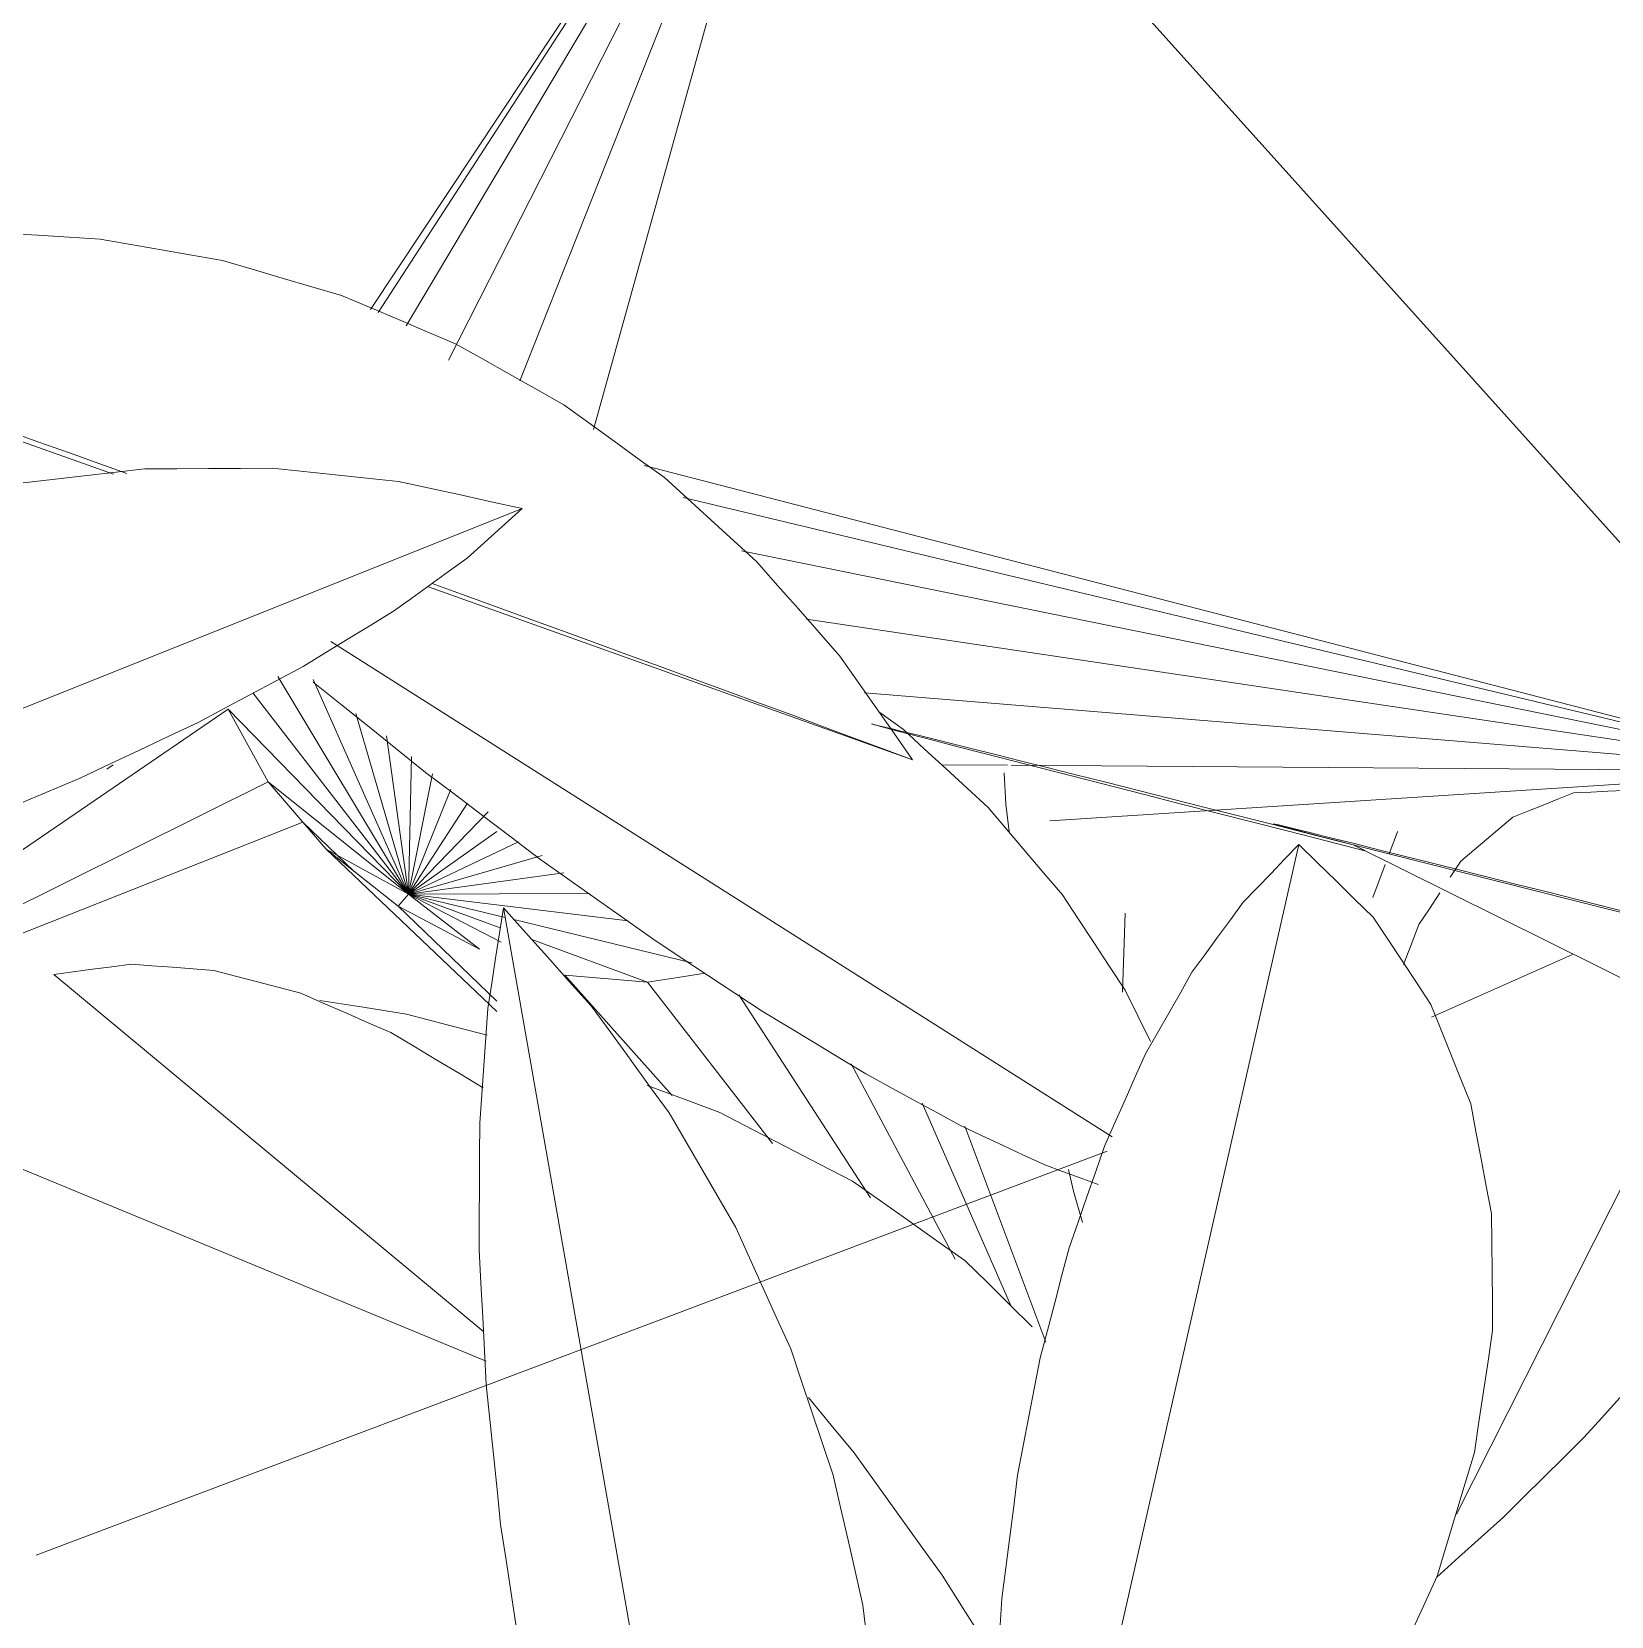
# Model space of a CAD drawing. Header units: metres. Extents: x 13.9 to 26.7, y -0.2 to 3.2.
# Drawn here: x 17.25933 to 17.3064, y 2.68952 to 2.73673 of the extents above; entities that cross this region are included whole.
import ezdxf

# ---------------------------------------------------------------- set-up
doc = ezdxf.new("R2010")
doc.units = ezdxf.units.M
doc.layers.add('Importações nas famílias', color=10, linetype='Continuous', lineweight=5)
doc.layers.add('Vegetação', color=7, linetype='Continuous', lineweight=5)

# ---------------------------------------------------------------- blocks, each defined once
blk = doc.blocks.new('Planta_pergolado_12200 - plantas pergolado_skp_Component_12-V1665-Corte 1')
at = {"layer": 'Importações nas famílias'}
for p, q in [((16.990828, 2.604285), (17.006032, 2.598853)), ((17.01539, 2.595511), (17.029842, 2.590348))]:
    blk.add_line(p, q, dxfattribs=at)
at = {"layer": 'Importações nas famílias', "flags": 128}
for points in [[(16.998193, 2.605896), (16.999126, 2.605943), (17.000059, 2.60599), (17.000992, 2.606038), (17.001925, 2.606085)], [(17.001925, 2.606085), (17.002853, 2.606029), (17.003781, 2.605972), (17.004708, 2.605916), (17.005636, 2.605859)], [(16.99448, 2.605293), (16.995408, 2.605444), (16.996337, 2.605595), (16.997265, 2.605745), (16.998193, 2.605896)], [(17.005636, 2.605859), (17.006548, 2.6057), (17.00746, 2.60554), (17.008372, 2.605381), (17.009283, 2.605221)], [(16.990828, 2.604285), (16.991741, 2.604537), (16.992654, 2.604789), (16.993567, 2.605041), (16.99448, 2.605293)], [(17.009283, 2.605221), (17.010169, 2.60496), (17.011055, 2.604699), (17.011941, 2.604439), (17.012827, 2.604178)], [(16.992223, 2.603835), (16.991874, 2.603948), (16.991525, 2.60406), (16.991177, 2.604173), (16.990828, 2.604285)], [(17.012827, 2.604178), (17.013677, 2.603818), (17.014528, 2.603459), (17.015378, 2.6031), (17.016228, 2.60274)], [(16.994179, 2.603177), (16.99369, 2.603342), (16.993201, 2.603506), (16.992712, 2.603671), (16.992223, 2.603835)], [(16.996652, 2.602327), (16.996033, 2.60254), (16.995415, 2.602752), (16.994797, 2.602965), (16.994179, 2.603177)], [(17.016228, 2.60274), (17.017033, 2.602287), (17.017838, 2.601833), (17.018643, 2.601379), (17.019448, 2.600925)], [(16.999582, 2.601304), (16.99885, 2.60156), (16.998117, 2.601816), (16.997384, 2.602071), (16.996652, 2.602327)], [(17.002903, 2.600133), (17.002072, 2.600426), (17.001242, 2.600719), (17.000412, 2.601011), (16.999582, 2.601304)], [(17.019448, 2.600925), (17.020199, 2.600382), (17.02095, 2.599839), (17.0217, 2.599296), (17.022451, 2.598752)], [(17.006431, 2.598877), (17.005626, 2.599164), (17.004718, 2.599487), (17.00381, 2.59981), (17.002903, 2.600133)], [(17.022451, 2.598752), (17.02314, 2.598126), (17.023828, 2.597499), (17.024516, 2.596873), (17.025205, 2.596246)], [(17.025205, 2.596246), (17.025823, 2.595543), (17.026441, 2.59484), (17.027059, 2.594137), (17.027678, 2.593434)], [(17.018421, 2.59455), (17.017412, 2.594917), (17.016404, 2.595283), (17.015524, 2.595602)], [(17.022404, 2.593094), (17.021409, 2.593458), (17.020413, 2.593822), (17.019417, 2.594186), (17.018421, 2.59455)], [(17.027678, 2.593434), (17.028219, 2.592662), (17.02876, 2.591891), (17.029301, 2.591119), (17.029842, 2.590348)], [(17.026242, 2.591682), (17.025282, 2.592035), (17.024323, 2.592388), (17.023364, 2.592741), (17.022404, 2.593094)], [(17.029842, 2.590348), (17.028942, 2.590681), (17.028042, 2.591015), (17.027142, 2.591349), (17.026242, 2.591682)]]:
    blk.add_lwpolyline(points, dxfattribs=at)
blk = doc.blocks.new('Planta_pergolado_12200 - plantas pergolado_skp_Component_12-V1708-Corte 1')
at = {"layer": 'Importações nas famílias'}
blk.add_line((17.233614, 2.706383), (17.273944, 2.722524), dxfattribs=at)
at = {"layer": 'Importações nas famílias', "flags": 128}
for points in [[(17.258911, 2.723269), (17.259859, 2.723377), (17.260807, 2.723486), (17.261755, 2.723594), (17.262703, 2.723703)], [(17.262703, 2.723703), (17.263652, 2.723708), (17.264601, 2.723713), (17.265551, 2.723718), (17.2665, 2.723723)], [(17.2665, 2.723723), (17.26744, 2.723624), (17.268381, 2.723525), (17.269321, 2.723427), (17.270261, 2.723328)], [(17.255167, 2.722425), (17.256103, 2.722636), (17.257039, 2.722847), (17.257975, 2.723058), (17.258911, 2.723269)], [(17.270261, 2.723328), (17.271182, 2.723127), (17.272103, 2.722926), (17.273023, 2.722725), (17.273944, 2.722524)], [(17.251512, 2.721182), (17.252426, 2.721493), (17.25334, 2.721804), (17.254253, 2.722114), (17.255167, 2.722425)], [(17.273944, 2.722524), (17.273534, 2.722153), (17.273123, 2.721782), (17.272713, 2.721412), (17.272303, 2.721041)], [(17.247988, 2.719552), (17.248869, 2.71996), (17.24975, 2.720367), (17.250631, 2.720775), (17.251512, 2.721182)], [(17.272303, 2.721041), (17.271754, 2.720646), (17.271206, 2.720251), (17.270658, 2.719855), (17.27011, 2.71946)], [(17.244633, 2.717555), (17.245472, 2.718054), (17.24631, 2.718554), (17.247149, 2.719053), (17.247988, 2.719552)], [(17.27011, 2.71946), (17.269436, 2.719049), (17.268763, 2.718638), (17.26809, 2.718228), (17.267416, 2.717817)], [(17.267416, 2.717817), (17.266634, 2.7174), (17.265852, 2.716984), (17.265069, 2.716567), (17.264287, 2.716151)], [(17.241484, 2.715211), (17.242271, 2.715797), (17.243059, 2.716383), (17.243846, 2.716969), (17.244633, 2.717555)], [(17.264287, 2.716151), (17.263413, 2.715738), (17.26254, 2.715326), (17.261667, 2.714913), (17.260793, 2.714501)], [(17.238577, 2.712548), (17.239304, 2.713214), (17.240031, 2.71388), (17.240758, 2.714545), (17.241484, 2.715211)], [(17.260793, 2.714501), (17.25985, 2.714102), (17.258906, 2.713703), (17.257962, 2.713304), (17.257019, 2.712906)], [(17.257019, 2.712906), (17.256027, 2.71253), (17.255035, 2.712154), (17.254043, 2.711778), (17.253051, 2.711403)], [(17.235944, 2.709594), (17.236602, 2.710333), (17.237261, 2.711071), (17.237919, 2.711809), (17.238577, 2.712548)], [(17.253051, 2.711403), (17.252034, 2.711059), (17.251018, 2.710715), (17.250001, 2.710371), (17.248984, 2.710027)], [(17.248984, 2.710027), (17.247966, 2.709723), (17.246948, 2.709419), (17.24593, 2.709115), (17.244912, 2.708811)], [(17.233614, 2.706383), (17.234196, 2.707186), (17.234779, 2.707989), (17.235361, 2.708792), (17.235944, 2.709594)], [(17.244912, 2.708811), (17.243917, 2.708554), (17.242922, 2.708297), (17.241927, 2.70804), (17.240932, 2.707783)], [(17.240932, 2.707783), (17.239983, 2.707579), (17.239034, 2.707375), (17.238085, 2.707171), (17.237137, 2.706968)], [(17.237136, 2.706967), (17.236255, 2.706821), (17.235375, 2.706675), (17.234494, 2.706529), (17.233614, 2.706383)]]:
    blk.add_lwpolyline(points, dxfattribs=at)
blk = doc.blocks.new('Planta_pergolado_12200 - plantas pergolado_skp_Component_12-V1709-Corte 1')
at = {"layer": 'Importações nas famílias'}
for p, q in [((17.311841, 2.712497), (17.310362, 2.709564)), ((17.301602, 2.711541), (17.301914, 2.712013)), ((17.313658, 2.708972), (17.31363, 2.708575)), ((17.309199, 2.707259), (17.301785, 2.692561))]:
    blk.add_line(p, q, dxfattribs=at)
at = {"layer": 'Importações nas famílias', "flags": 128}
for points in [[(17.303463, 2.713331), (17.303916, 2.71351), (17.304369, 2.713689), (17.304822, 2.713869), (17.305276, 2.714048)], [(17.305276, 2.714048), (17.305784, 2.714073), (17.306292, 2.714097), (17.3068, 2.714122), (17.307308, 2.714147)], [(17.307308, 2.714147), (17.30786, 2.714017), (17.308411, 2.713886), (17.308963, 2.713756), (17.309514, 2.713626)], [(17.309514, 2.713626), (17.310096, 2.713343), (17.310678, 2.713061), (17.31126, 2.712779), (17.311841, 2.712497)], [(17.301914, 2.712013), (17.302301, 2.712342), (17.302689, 2.712672), (17.303076, 2.713001), (17.303463, 2.713331)], [(17.311841, 2.712497), (17.312082, 2.712258), (17.312322, 2.71202), (17.312562, 2.711781), (17.312803, 2.711542)], [(17.312803, 2.711542), (17.312955, 2.711248), (17.313107, 2.710953), (17.313258, 2.710658), (17.31341, 2.710363)], [(17.300665, 2.710125), (17.300977, 2.710597), (17.301289, 2.711069)], [(17.31341, 2.710363), (17.313472, 2.710015), (17.313534, 2.709668), (17.313596, 2.70932), (17.313658, 2.708972)], [(17.300211, 2.708935), (17.300434, 2.709521), (17.300665, 2.710125)], [(17.312859, 2.705137), (17.31265, 2.704655), (17.312442, 2.704174), (17.312234, 2.703692)], [(17.312234, 2.703692), (17.311939, 2.703176), (17.311644, 2.70266), (17.311349, 2.702145), (17.311054, 2.701629)], [(17.311054, 2.701629), (17.310676, 2.701084), (17.310298, 2.700539), (17.309919, 2.699995), (17.309541, 2.69945)], [(17.309541, 2.69945), (17.309083, 2.698883), (17.308626, 2.698316), (17.308168, 2.697748), (17.30771, 2.697181)], [(17.30771, 2.697181), (17.307178, 2.696597), (17.306647, 2.696014), (17.306115, 2.69543), (17.305583, 2.694846)], [(17.305583, 2.694846), (17.304983, 2.694253), (17.304383, 2.693659), (17.303783, 2.693066), (17.303182, 2.692472)], [(17.303182, 2.692472), (17.302521, 2.691875), (17.301859, 2.691279), (17.301197, 2.690682)]]:
    blk.add_lwpolyline(points, dxfattribs=at)
blk = doc.blocks.new('Planta_pergolado_12200 - plantas pergolado_skp_Component_12-V1670-Corte 1')
at = {"layer": 'Importações nas famílias'}
blk.add_line((17.032719, 2.549735), (17.041352, 2.587823), dxfattribs=at)
at = {"layer": 'Importações nas famílias', "flags": 128}
for points in [[(17.039697, 2.586102), (17.040111, 2.586532), (17.040525, 2.586963), (17.040939, 2.587393), (17.041352, 2.587823)], [(17.041352, 2.587823), (17.041907, 2.587281), (17.042462, 2.58674), (17.043016, 2.586198), (17.043571, 2.585656)], [(17.038169, 2.584015), (17.038551, 2.584537), (17.038933, 2.585059), (17.039315, 2.58558), (17.039697, 2.586102)], [(17.043571, 2.585656), (17.044001, 2.585007), (17.044432, 2.584358), (17.044862, 2.583708), (17.045292, 2.583059)], [(17.036786, 2.581586), (17.037132, 2.582193), (17.037478, 2.5828), (17.037824, 2.583408), (17.038169, 2.584015)], [(17.045292, 2.583059), (17.045588, 2.582318), (17.045884, 2.581576), (17.046179, 2.580835), (17.046475, 2.580093)], [(17.035562, 2.57884), (17.035868, 2.579526), (17.036174, 2.580213), (17.03648, 2.580899), (17.036786, 2.581586)], [(17.046475, 2.580093), (17.046629, 2.579277), (17.046783, 2.578461), (17.046938, 2.577645), (17.047092, 2.576829)], [(17.034512, 2.575809), (17.034774, 2.576567), (17.035037, 2.577325), (17.0353, 2.578082), (17.035562, 2.57884)], [(17.047092, 2.576829), (17.047101, 2.575957), (17.04711, 2.575085), (17.04712, 2.574213), (17.047129, 2.573341)], [(17.033646, 2.572527), (17.033862, 2.573348), (17.034079, 2.574168), (17.034295, 2.574989), (17.034512, 2.575809)], [(17.047129, 2.573341), (17.046993, 2.572434), (17.046857, 2.571527), (17.04672, 2.57062), (17.046584, 2.569713)], [(17.032975, 2.56903), (17.033143, 2.569904), (17.03331, 2.570778), (17.033478, 2.571653), (17.033646, 2.572527)], [(17.046584, 2.569713), (17.046306, 2.568792), (17.046028, 2.567871), (17.04575, 2.56695), (17.045471, 2.56603)], [(17.032506, 2.565356), (17.032623, 2.566274), (17.03274, 2.567193), (17.032858, 2.568111), (17.032975, 2.56903)], [(17.045471, 2.56603), (17.045058, 2.565116), (17.044644, 2.564203), (17.04423, 2.56329), (17.043816, 2.562377)], [(17.032244, 2.561547), (17.032309, 2.562499), (17.032375, 2.563451), (17.03244, 2.564404), (17.032506, 2.565356)], [(17.043816, 2.562377), (17.043277, 2.561493), (17.042737, 2.560608), (17.042197, 2.559724), (17.041658, 2.55884)], [(17.032192, 2.557644), (17.032205, 2.55862), (17.032218, 2.559596), (17.032231, 2.560571), (17.032244, 2.561547)], [(17.041658, 2.55884), (17.041005, 2.558006), (17.040352, 2.557172), (17.039699, 2.556338), (17.039046, 2.555503)], [(17.032351, 2.553692), (17.032311, 2.55468), (17.032272, 2.555668), (17.032232, 2.556656), (17.032192, 2.557644)], [(17.039046, 2.555503), (17.038295, 2.554739), (17.037545, 2.553974), (17.036794, 2.553209), (17.036043, 2.552444)], [(17.032719, 2.549735), (17.032627, 2.550724), (17.032535, 2.551714), (17.032443, 2.552703), (17.032351, 2.553692)], [(17.036043, 2.552444), (17.035212, 2.551767), (17.034381, 2.551089), (17.03355, 2.550412), (17.032719, 2.549735)]]:
    blk.add_lwpolyline(points, dxfattribs=at)
blk = doc.blocks.new('Planta_pergolado_12200 - plantas pergolado_skp_Component_17-V1712-Corte 1')
at = {"layer": 'Importações nas famílias'}
for p, q in [((17.299054, 2.712332), (17.29871, 2.712504)), ((17.29871, 2.712504), (17.318226, 2.702797)), ((17.330081, 2.704588), (17.29871, 2.712504))]:
    blk.add_line(p, q, dxfattribs=at)
at = {"layer": 'Importações nas famílias', "flags": 128}
for points in [[(17.284706, 2.716004), (17.284618, 2.716029), (17.28453, 2.716055), (17.284442, 2.71608), (17.284355, 2.716105)], [(17.284355, 2.716105), (17.284574, 2.716052), (17.284794, 2.715999), (17.285013, 2.715947), (17.285233, 2.715894)], [(17.286262, 2.715598), (17.285873, 2.7157), (17.285484, 2.715801), (17.285095, 2.715903), (17.284706, 2.716004)], [(17.285233, 2.715894), (17.285745, 2.715766), (17.286257, 2.715639), (17.286769, 2.715512), (17.287281, 2.715385)], [(17.288918, 2.714914), (17.288254, 2.715085), (17.28759, 2.715256), (17.286926, 2.715427), (17.286262, 2.715598)], [(17.287281, 2.715385), (17.288051, 2.715192), (17.28882, 2.714999), (17.28959, 2.714805), (17.290359, 2.714612)], [(17.292493, 2.714), (17.291599, 2.714228), (17.290705, 2.714457), (17.289812, 2.714686), (17.288918, 2.714914)], [(17.290359, 2.714612), (17.291334, 2.714367), (17.292308, 2.714121), (17.293283, 2.713875), (17.294257, 2.71363)], [(17.296742, 2.712916), (17.29568, 2.713187), (17.294617, 2.713458), (17.293555, 2.713729), (17.292493, 2.714)], [(17.294257, 2.71363), (17.295371, 2.713348), (17.296484, 2.713067), (17.297597, 2.712785), (17.29871, 2.712504)], [(17.296923, 2.712968), (17.296774, 2.713009), (17.296625, 2.71305), (17.296475, 2.713091), (17.296326, 2.713131)], [(17.296326, 2.713131), (17.296485, 2.713094), (17.296644, 2.713057), (17.296802, 2.713019), (17.296961, 2.712982)], [(17.299054, 2.712328), (17.2979, 2.712621), (17.296742, 2.712916)], [(17.29871, 2.712504), (17.298263, 2.71262), (17.297817, 2.712736), (17.29737, 2.712852), (17.296923, 2.712968)], [(17.296961, 2.712982), (17.297417, 2.712869), (17.297872, 2.712756), (17.298328, 2.712643), (17.298784, 2.71253)], [(17.298784, 2.71253), (17.299505, 2.712349), (17.300227, 2.712169), (17.300949, 2.711988), (17.301671, 2.711807)], [(17.301671, 2.711807), (17.302609, 2.711571), (17.303547, 2.711334), (17.304486, 2.711098), (17.305424, 2.710862)], [(17.305424, 2.710862), (17.306516, 2.710586), (17.307607, 2.71031), (17.308698, 2.710034), (17.30979, 2.709758)]]:
    blk.add_lwpolyline(points, dxfattribs=at)
blk = doc.blocks.new('Planta_pergolado_12200 - plantas pergolado_skp_Component_16-V1713-Corte 1')
for name, p in [('Planta_pergolado_12200 - plantas pergolado_skp_Component_12-V1665-Corte 1', (0.255734, 0.12469)), ('Planta_pergolado_12200 - plantas pergolado_skp_Component_12-V1708-Corte 1', (0, 0)), ('Planta_pergolado_12200 - plantas pergolado_skp_Component_17-V1712-Corte 1', (0, 0)), ('Planta_pergolado_12200 - plantas pergolado_skp_Component_12-V1709-Corte 1', (0, 0)), ('Planta_pergolado_12200 - plantas pergolado_skp_Component_12-V1670-Corte 1', (0.255734, 0.12469))]:
    blk.add_blockref(name, p)
blk = doc.blocks.new('Planta_pergolado_12200 - plantas pergolado_skp_-3067460-Corte 1')
at = {"layer": 'Importações nas famílias'}
for p, q in [((17.30104, 2.707373), (17.305239, 2.709239)), ((17.25946, 2.69134), (17.29138, 2.703379))]:
    blk.add_line(p, q, dxfattribs=at)
blk.add_blockref('Planta_pergolado_12200 - plantas pergolado_skp_Component_16-V1713-Corte 1', (0, 0))
blk = doc.blocks.new('Planta_pergolado_12200 - plantas pergolado_skp_Component_12-V1851-Corte 1')
at = {"layer": 'Importações nas famílias'}
for p, q in [((17.288359, 2.713717), (17.288304, 2.714648)), ((17.288455, 2.712902), (17.288359, 2.713717)), ((17.300025, 2.712888), (17.299779, 2.712234)), ((17.300029, 2.712902), (17.300025, 2.712888)), ((17.299659, 2.711913), (17.299293, 2.710938)), ((17.291829, 2.70811), (17.291916, 2.710467)), ((17.290374, 2.702185), (17.290224, 2.702835)), ((17.290643, 2.701251), (17.290374, 2.702185))]:
    blk.add_line(p, q, dxfattribs=at)
blk = doc.blocks.new('Planta_pergolado_12200 - plantas pergolado_skp_Component_16-V1853-Corte 1')
blk.add_blockref('Planta_pergolado_12200 - plantas pergolado_skp_Component_12-V1851-Corte 1', (0, 0))
blk = doc.blocks.new('Planta_pergolado_12200 - plantas pergolado_skp_-3067462-Corte 1')
blk.add_blockref('Planta_pergolado_12200 - plantas pergolado_skp_Component_16-V1853-Corte 1', (0, 0))
blk = doc.blocks.new('Planta_pergolado_12200 - plantas pergolado_skp_-3067465-Corte 1')
for name in ['Planta_pergolado_12200 - plantas pergolado_skp_-3067462-Corte 1', 'Planta_pergolado_12200 - plantas pergolado_skp_-3067460-Corte 1']:
    blk.add_blockref(name, (0, 0))
blk = doc.blocks.new('Planta_pergolado_12200 - plantas pergolado_skp_Component_12-V2460-Corte 1')
at = {"layer": 'Importações nas famílias'}
for p, q in [((17.291527, 2.703801), (17.26824, 2.71856)), ((17.285305, 2.715936), (17.284602, 2.716442))]:
    blk.add_line(p, q, dxfattribs=at)
at = {"layer": 'Importações nas famílias', "flags": 128}
for points in [[(17.267721, 2.717349), (17.268557, 2.716677), (17.269394, 2.716005), (17.27023, 2.715332), (17.271066, 2.71466)], [(17.287832, 2.713611), (17.287201, 2.714192), (17.286569, 2.714774), (17.285937, 2.715355), (17.285305, 2.715936)], [(17.271066, 2.71466), (17.271916, 2.714018), (17.272765, 2.713375), (17.273615, 2.712733), (17.274464, 2.71209)], [(17.290044, 2.711012), (17.289491, 2.711662), (17.288938, 2.712312), (17.288385, 2.712961), (17.287832, 2.713611)], [(17.274464, 2.71209), (17.275307, 2.711493), (17.27615, 2.710895), (17.276993, 2.710297), (17.277835, 2.7097)], [(17.291916, 2.708169), (17.291448, 2.70888), (17.29098, 2.709591), (17.290512, 2.710302), (17.290044, 2.711012)], [(17.277835, 2.7097), (17.278652, 2.709161), (17.279468, 2.708623), (17.280284, 2.708084), (17.2811, 2.707545)], [(17.292672, 2.706641), (17.292294, 2.707405), (17.291916, 2.708169)], [(17.2811, 2.707545), (17.281871, 2.707078), (17.282641, 2.706611), (17.283412, 2.706144), (17.284182, 2.705677)], [(17.284182, 2.705677), (17.284889, 2.705293), (17.285596, 2.704908), (17.286302, 2.704524), (17.287009, 2.704139)], [(17.287009, 2.704139), (17.287635, 2.703846), (17.288262, 2.703554), (17.288888, 2.703261), (17.289515, 2.702968)], [(17.289515, 2.702968), (17.290046, 2.702773), (17.290577, 2.702579), (17.291109, 2.702384)]]:
    blk.add_lwpolyline(points, dxfattribs=at)
blk = doc.blocks.new('Planta_pergolado_12200 - plantas pergolado_skp_Component_12-V2461-Corte 1')
at = {"layer": 'Importações nas famílias'}
for p, q in [((17.278998, 2.678687), (17.273385, 2.710626)), ((17.281105, 2.666697), (17.280412, 2.670638)), ((17.279381, 2.669932), (17.279653, 2.669323))]:
    blk.add_line(p, q, dxfattribs=at)
at = {"layer": 'Importações nas famílias', "flags": 128}
for points in [[(17.273385, 2.710626), (17.273269, 2.709876), (17.273153, 2.709126), (17.273038, 2.708377), (17.272922, 2.707627)], [(17.276005, 2.707706), (17.27535, 2.708436), (17.274695, 2.709166), (17.27404, 2.709896), (17.273385, 2.710626)], [(17.272922, 2.707627), (17.272861, 2.706772), (17.272801, 2.705917), (17.27274, 2.705061), (17.272679, 2.704206)], [(17.278322, 2.70452), (17.277743, 2.705317), (17.277164, 2.706113), (17.276584, 2.70691), (17.276005, 2.707706)], [(17.272679, 2.704206), (17.272675, 2.703266), (17.272671, 2.702325), (17.272667, 2.701385), (17.272663, 2.700444)], [(17.28031, 2.701103), (17.279813, 2.701957), (17.279316, 2.702811), (17.278819, 2.703666), (17.278322, 2.70452)], [(17.281946, 2.697492), (17.281537, 2.698395), (17.281128, 2.699297), (17.280719, 2.7002), (17.28031, 2.701103)], [(17.272663, 2.700444), (17.272715, 2.69944), (17.272768, 2.698436), (17.27282, 2.697432), (17.272873, 2.696429)], [(17.283213, 2.693728), (17.282896, 2.694669), (17.28258, 2.69561), (17.282263, 2.696551), (17.281946, 2.697492)], [(17.272873, 2.696429), (17.27298, 2.695385), (17.273088, 2.694341), (17.273196, 2.693298), (17.273304, 2.692254)], [(17.284097, 2.689852), (17.283876, 2.690821), (17.283655, 2.69179), (17.283434, 2.692759), (17.283213, 2.693728)], [(17.273304, 2.692254), (17.273465, 2.691195), (17.273625, 2.690136), (17.273786, 2.689077), (17.273947, 2.688018)], [(17.284587, 2.685909), (17.284465, 2.686895), (17.284342, 2.68788), (17.28422, 2.688866), (17.284097, 2.689852)], [(17.273947, 2.688018), (17.274157, 2.686969), (17.274366, 2.68592), (17.274576, 2.684871), (17.274786, 2.683821)], [(17.284679, 2.68194), (17.284656, 2.682932), (17.284633, 2.683924), (17.28461, 2.684917), (17.284587, 2.685909)], [(17.274786, 2.683821), (17.27504, 2.682806), (17.275294, 2.681791), (17.275548, 2.680776), (17.275802, 2.679761)], [(17.284371, 2.677992), (17.284448, 2.678979), (17.284525, 2.679966), (17.284602, 2.680953), (17.284679, 2.68194)], [(17.284073, 2.676347), (17.284195, 2.67702), (17.284371, 2.677992)], [(17.281105, 2.666697), (17.281472, 2.667605), (17.281839, 2.668512), (17.282207, 2.66942), (17.282494, 2.670131)], [(17.279653, 2.669323), (17.280016, 2.668667), (17.280379, 2.66801), (17.280742, 2.667354), (17.281105, 2.666697)]]:
    blk.add_lwpolyline(points, dxfattribs=at)
blk = doc.blocks.new('Planta_pergolado_12200 - plantas pergolado_skp_Component_17-V2466-Corte 1')
at = {"layer": 'Importações nas famílias'}
blk.add_line((17.261757, 2.714889), (17.261565, 2.714755), dxfattribs=at)
blk = doc.blocks.new('Planta_pergolado_12200 - plantas pergolado_skp_Component_16-V2467-Corte 1')
for name in ['Planta_pergolado_12200 - plantas pergolado_skp_Component_17-V2466-Corte 1', 'Planta_pergolado_12200 - plantas pergolado_skp_Component_12-V2460-Corte 1', 'Planta_pergolado_12200 - plantas pergolado_skp_Component_12-V2461-Corte 1']:
    blk.add_blockref(name, (0, 0))
blk = doc.blocks.new('Planta_pergolado_12200 - plantas pergolado_skp_Component_12-V2539-Corte 1')
at = {"layer": 'Importações nas famílias'}
for p, q in [((17.272802, 2.697996), (17.25999, 2.708639)), ((17.288054, 2.685327), (17.284233, 2.688501))]:
    blk.add_line(p, q, dxfattribs=at)
at = {"layer": 'Importações nas famílias', "flags": 128}
for points in [[(17.262299, 2.70895), (17.261721, 2.708872), (17.261144, 2.708795), (17.260567, 2.708717), (17.25999, 2.708639)], [(17.264761, 2.708763), (17.264145, 2.70881), (17.26353, 2.708856), (17.262914, 2.708903), (17.262299, 2.70895)], [(17.267348, 2.708081), (17.266701, 2.708252), (17.266054, 2.708422), (17.265407, 2.708592), (17.264761, 2.708763)], [(17.270031, 2.706912), (17.26936, 2.707204), (17.268689, 2.707496), (17.268019, 2.707789), (17.267348, 2.708081)], [(17.267911, 2.707867), (17.269203, 2.707662), (17.270495, 2.707457)], [(17.270495, 2.707457), (17.271713, 2.707142), (17.272902, 2.706834)], [(17.272781, 2.705268), (17.272094, 2.705679), (17.271406, 2.70609), (17.270719, 2.706501), (17.270031, 2.706912)], [(17.277671, 2.705335), (17.278719, 2.704943), (17.279835, 2.704525)], [(17.279835, 2.704525), (17.280824, 2.704015), (17.281812, 2.703505), (17.282801, 2.702994), (17.28379, 2.702484)], [(17.28379, 2.702484), (17.284627, 2.701893), (17.285464, 2.701301), (17.286302, 2.70071), (17.287139, 2.700119)], [(17.287139, 2.700119), (17.287806, 2.699461), (17.288472, 2.698803), (17.289139, 2.698145)], [(17.283834, 2.694386), (17.283157, 2.695214), (17.282479, 2.696041)], [(17.286456, 2.690741), (17.285801, 2.691652), (17.285145, 2.692563), (17.28449, 2.693475), (17.283834, 2.694386)], [(17.28811, 2.688141), (17.28771, 2.688771), (17.287083, 2.689756), (17.286456, 2.690741)]]:
    blk.add_lwpolyline(points, dxfattribs=at)
blk = doc.blocks.new('Planta_pergolado_12200 - plantas pergolado_skp_Component_17-V2542-Corte 1')
at = {"layer": 'Importações nas famílias'}
for p, q in [((17.269427, 2.728447), (17.28258, 2.74828)), ((17.269649, 2.728367), (17.28258, 2.74828)), ((17.270487, 2.727965), (17.28258, 2.74828)), ((17.271752, 2.726938), (17.28258, 2.74828)), ((17.273876, 2.726327), (17.28258, 2.74828)), ((17.276067, 2.724876), (17.28258, 2.74828)), ((17.28258, 2.74828), (17.312772, 2.714702)), ((17.312772, 2.714702), (17.277579, 2.7238)), ((17.278742, 2.722855), (17.312772, 2.714702)), ((17.280478, 2.721257), (17.312772, 2.714702)), ((17.312772, 2.714702), (17.282414, 2.719226)), ((17.270553, 2.711037), (17.266662, 2.717519)), ((17.270553, 2.711037), (17.26772, 2.717431)), ((17.270553, 2.711037), (17.265923, 2.717031)), ((17.312772, 2.714702), (17.284141, 2.71703)), ((17.265183, 2.716542), (17.250373, 2.706433)), ((17.270553, 2.711037), (17.265183, 2.716542)), ((17.266373, 2.714375), (17.265183, 2.716542)), ((17.270553, 2.711037), (17.268987, 2.716412)), ((17.270553, 2.711037), (17.269903, 2.715747)), ((17.270553, 2.711037), (17.270648, 2.71513)), ((17.270553, 2.711037), (17.27127, 2.714614)), ((17.286428, 2.714888), (17.288403, 2.714874)), ((17.288514, 2.714874), (17.312772, 2.714702)), ((17.289665, 2.713222), (17.312772, 2.714702)), ((17.266373, 2.714375), (17.250373, 2.706433)), ((17.270553, 2.711037), (17.266373, 2.714375)), ((17.267409, 2.713176), (17.266373, 2.714375)), ((17.270553, 2.711037), (17.271816, 2.714162)), ((17.270553, 2.711037), (17.272317, 2.713747)), ((17.267409, 2.713176), (17.250373, 2.706433)), ((17.268102, 2.712374), (17.267409, 2.713176)), ((17.26894, 2.711713), (17.267409, 2.713176)), ((17.270553, 2.711037), (17.272927, 2.713486)), ((17.270553, 2.711037), (17.273193, 2.712902)), ((17.270252, 2.710676), (17.268102, 2.712374)), ((17.268102, 2.712374), (17.270553, 2.711037)), ((17.273193, 2.707536), (17.268102, 2.712374)), ((17.270553, 2.711037), (17.273839, 2.712588)), ((17.274541, 2.712189), (17.270553, 2.711037)), ((17.270553, 2.711037), (17.275188, 2.711669)), ((17.270553, 2.711037), (17.270252, 2.710676)), ((17.270553, 2.711037), (17.275958, 2.711049)), ((17.270553, 2.711037), (17.277107, 2.71024)), ((17.273439, 2.710337), (17.270553, 2.711037)), ((17.270553, 2.711037), (17.273292, 2.710027)), ((17.273319, 2.709604), (17.270553, 2.711037)), ((17.272677, 2.709397), (17.270553, 2.711037)), ((17.272677, 2.709397), (17.270252, 2.710676)), ((17.273185, 2.707844), (17.270252, 2.710676)), ((17.278998, 2.708989), (17.273701, 2.710274)), ((17.274234, 2.709679), (17.277683, 2.708407)), ((17.277683, 2.708407), (17.275212, 2.708623)), ((17.278415, 2.705034), (17.275212, 2.708623)), ((17.27858, 2.708551), (17.277683, 2.708407)), ((17.281406, 2.70361), (17.277683, 2.708407)), ((17.279393, 2.708681), (17.27858, 2.708551)), ((17.284324, 2.701989), (17.280398, 2.708033)), ((17.272871, 2.697119), (17.250373, 2.706433)), ((17.286843, 2.700156), (17.283746, 2.705975)), ((17.288498, 2.698803), (17.285865, 2.70481)), ((17.287135, 2.704126), (17.289548, 2.69769))]:
    blk.add_line(p, q, dxfattribs=at)
blk = doc.blocks.new('Planta_pergolado_12200 - plantas pergolado_skp_Component_16-V2543-Corte 1')
for name in ['Planta_pergolado_12200 - plantas pergolado_skp_Component_17-V2542-Corte 1', 'Planta_pergolado_12200 - plantas pergolado_skp_Component_12-V2539-Corte 1']:
    blk.add_blockref(name, (0, 0))
blk = doc.blocks.new('Planta_pergolado_12200 - plantas pergolado_skp_-V2587-Corte 1')
blk.add_blockref('Planta_pergolado_12200 - plantas pergolado_skp_Component_16-V2543-Corte 1', (0, 0))
blk = doc.blocks.new('Planta_pergolado_12200 - plantas pergolado_skp_-3067420-Corte 1')
for name in ['Planta_pergolado_12200 - plantas pergolado_skp_-V2587-Corte 1', 'Planta_pergolado_12200 - plantas pergolado_skp_Component_16-V2467-Corte 1']:
    blk.add_blockref(name, (0, 0))
blk = doc.blocks.new('Planta_pergolado_12200 - plantas pergolado_skp_-3067421-Corte 1')
blk.add_blockref('Planta_pergolado_12200 - plantas pergolado_skp_-3067420-Corte 1', (0, 0))
blk = doc.blocks.new('Planta_pergolado_12200 - Planta_pergolado_12200-3067476-Corte 1')
for name in ['Planta_pergolado_12200 - plantas pergolado_skp_-3067465-Corte 1', 'Planta_pergolado_12200 - plantas pergolado_skp_-3067421-Corte 1']:
    blk.add_blockref(name, (0, 0))

msp = doc.modelspace()

# ---------------------------------------------------------------- block references
at = {"layer": 'Vegetação', "color": 10}
msp.add_blockref('Planta_pergolado_12200 - Planta_pergolado_12200-3067476-Corte 1', (0, 0), dxfattribs=at)

doc.saveas('drawing.dxf')
